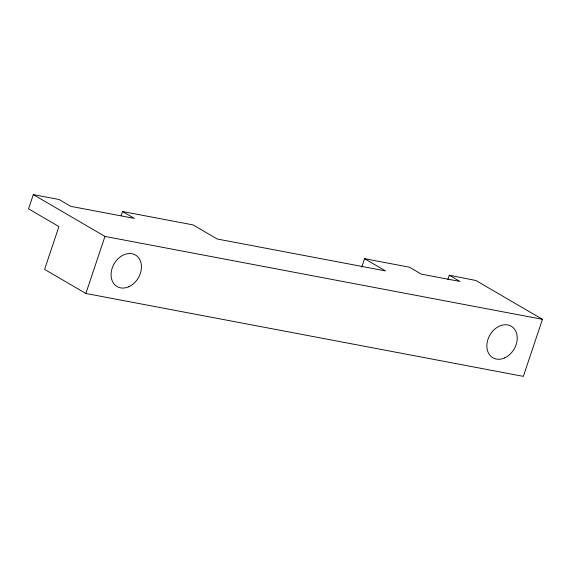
<?xml version="1.0" encoding="UTF-8"?>
<svg xmlns="http://www.w3.org/2000/svg" width="571" height="571" viewBox="0 0 571 571"><rect width="100%" height="100%" fill="white"/><g stroke="black" fill="none" stroke-linecap="round" stroke-linejoin="round"><path stroke-width="0.86" d="M121.152 215.717L122.551 211.534L134.306 218.386L70.811 206.359L59.063 199.5L33.311 194.625L28.55 208.85L58.92 226.566L44.595 269.398L85.871 293.473L523.357 376.375L542.45 319.317L475.871 280.489L449.284 275.229L447.885 279.412M85.871 293.473L104.964 236.415L33.311 194.625M361.778 267.064L364.584 258.699L409.407 267.192L421.277 274.116L459.94 281.439L449.284 275.229M122.551 211.534L192.998 224.881L217.223 239.013L385.504 270.904L364.584 258.699M104.964 236.415L542.45 319.317M128.739 286.749A18.265 13.99 -59.7 0 0 138.018 257.071A18.265 13.99 -59.7 0 0 112.052 268.556A18.265 13.99 -59.7 0 0 128.739 286.749M504.507 357.967A18.265 13.99 -59.7 0 0 513.807 328.289A18.265 13.99 -59.7 0 0 487.841 339.752A18.265 13.99 -59.7 0 0 504.507 357.967"/></g></svg>
